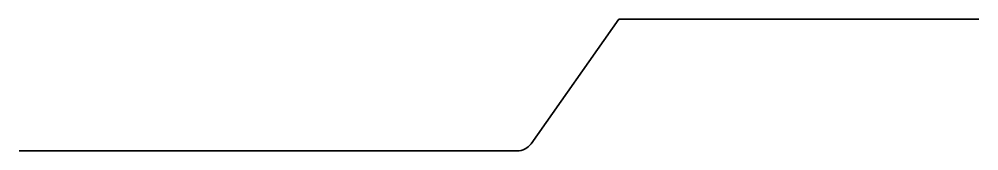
# Model space of a CAD drawing. Header units: millimetres. Extents: x -40 to 0, y -5.5 to 0.
import ezdxf

# ---------------------------------------------------------------- set-up
doc = ezdxf.new("R2010")
doc.units = ezdxf.units.MM
doc.layers.add('粗实线层', color=7, linetype='Continuous', lineweight=35)

msp = doc.modelspace()

# ---------------------------------------------------------------- linework, layer by layer
at = {"layer": '粗实线层', "color": 1}
for p, q in [((-15, 0), (-18.666, -5.203)), ((0, 0), (-15, 0)), ((-19.238, -5.5), (-40, -5.5))]:
    msp.add_line(p, q, dxfattribs=at)
msp.add_arc((-19.238, -4.8), 0.7, 270, 324.834, dxfattribs=at)

doc.saveas('drawing.dxf')
